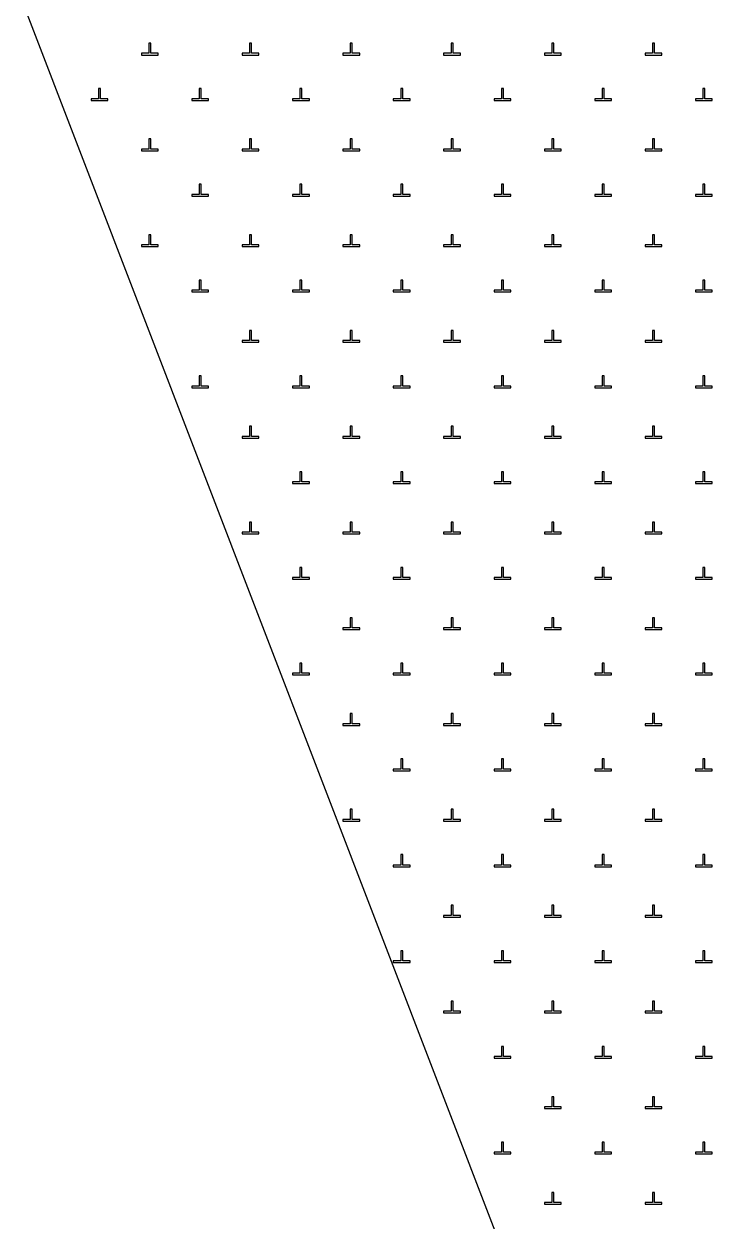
# Model space of a CAD drawing. Extents: x 550890 to 551618, y 1839259 to 1840146.
# Drawn here: x 551364.14 to 551385.14, y 1840005.28 to 1840040.93 of the extents above; entities that cross this region are included whole.
import ezdxf

# ---------------------------------------------------------------- set-up
doc = ezdxf.new("R2010")
doc.units = 0
doc.layers.add('Level 10', color=7, linetype='Continuous')
doc.layers.add('Level 19', color=7, linetype='Continuous')

msp = doc.modelspace()

# ---------------------------------------------------------------- linework, layer by layer
at = {"layer": 'Level 10'}
msp.add_lwpolyline([(551419.93, 1839941.82), (551449.31, 1839963.25), (551424.53, 1839996.55), (551383.5, 1839991.13), (551380.09, 1840000), (551364.14, 1840041.48), (551375.37, 1840077.11), (551380.41, 1840102.63)], dxfattribs=at)
at = {"layer": 'Level 19'}
for p, q in [((551367.92, 1840040.35), (551367.86, 1840040.35)), ((551367.86, 1840040.35), (551367.86, 1840040.05)), ((551367.92, 1840040.05), (551367.92, 1840040.35)), ((551370.92, 1840040.35), (551370.86, 1840040.35)), ((551370.86, 1840040.35), (551370.86, 1840040.05)), ((551370.92, 1840040.05), (551370.92, 1840040.35)), ((551373.92, 1840040.35), (551373.86, 1840040.35)), ((551373.86, 1840040.35), (551373.86, 1840040.05)), ((551373.92, 1840040.05), (551373.92, 1840040.35)), ((551376.92, 1840040.35), (551376.86, 1840040.35)), ((551376.86, 1840040.35), (551376.86, 1840040.05)), ((551376.92, 1840040.05), (551376.92, 1840040.35)), ((551379.92, 1840040.35), (551379.86, 1840040.35)), ((551379.86, 1840040.35), (551379.86, 1840040.05)), ((551379.92, 1840040.05), (551379.92, 1840040.35)), ((551382.92, 1840040.35), (551382.86, 1840040.35)), ((551382.86, 1840040.35), (551382.86, 1840040.05)), ((551382.92, 1840040.05), (551382.92, 1840040.35)), ((551367.86, 1840040.05), (551367.64, 1840040.05)), ((551367.64, 1840040.05), (551367.64, 1840040)), ((551367.64, 1840040), (551368.14, 1840040)), ((551368.14, 1840040.05), (551367.92, 1840040.05)), ((551368.14, 1840040), (551368.14, 1840040.05)), ((551370.86, 1840040.05), (551370.64, 1840040.05)), ((551370.64, 1840040.05), (551370.64, 1840040)), ((551370.64, 1840040), (551371.14, 1840040)), ((551371.14, 1840040.05), (551370.92, 1840040.05)), ((551371.14, 1840040), (551371.14, 1840040.05)), ((551373.86, 1840040.05), (551373.64, 1840040.05)), ((551373.64, 1840040.05), (551373.64, 1840040)), ((551373.64, 1840040), (551374.14, 1840040)), ((551374.14, 1840040.05), (551373.92, 1840040.05)), ((551374.14, 1840040), (551374.14, 1840040.05)), ((551376.86, 1840040.05), (551376.64, 1840040.05)), ((551376.64, 1840040.05), (551376.64, 1840040)), ((551376.64, 1840040), (551377.14, 1840040)), ((551377.14, 1840040.05), (551376.92, 1840040.05)), ((551377.14, 1840040), (551377.14, 1840040.05)), ((551379.86, 1840040.05), (551379.64, 1840040.05)), ((551379.64, 1840040.05), (551379.64, 1840040)), ((551379.64, 1840040), (551380.14, 1840040)), ((551380.14, 1840040.05), (551379.92, 1840040.05)), ((551380.14, 1840040), (551380.14, 1840040.05)), ((551382.86, 1840040.05), (551382.64, 1840040.05)), ((551382.64, 1840040.05), (551382.64, 1840040)), ((551382.64, 1840040), (551383.14, 1840040)), ((551383.14, 1840040.05), (551382.92, 1840040.05)), ((551383.14, 1840040), (551383.14, 1840040.05)), ((551366.42, 1840039), (551366.36, 1840039)), ((551366.36, 1840039), (551366.36, 1840038.7)), ((551366.42, 1840038.7), (551366.42, 1840039)), ((551369.42, 1840039), (551369.36, 1840039)), ((551369.36, 1840039), (551369.36, 1840038.7)), ((551369.42, 1840038.7), (551369.42, 1840039)), ((551372.42, 1840039), (551372.36, 1840039)), ((551372.36, 1840039), (551372.36, 1840038.7)), ((551372.42, 1840038.7), (551372.42, 1840039)), ((551375.42, 1840039), (551375.36, 1840039)), ((551375.36, 1840039), (551375.36, 1840038.7)), ((551375.42, 1840038.7), (551375.42, 1840039)), ((551378.42, 1840039), (551378.36, 1840039)), ((551378.36, 1840039), (551378.36, 1840038.7)), ((551378.42, 1840038.7), (551378.42, 1840039)), ((551381.42, 1840039), (551381.36, 1840039)), ((551381.36, 1840039), (551381.36, 1840038.7)), ((551381.42, 1840038.7), (551381.42, 1840039)), ((551384.42, 1840039), (551384.36, 1840039)), ((551384.36, 1840039), (551384.36, 1840038.7)), ((551384.42, 1840038.7), (551384.42, 1840039)), ((551366.36, 1840038.7), (551366.14, 1840038.7)), ((551366.14, 1840038.7), (551366.14, 1840038.65)), ((551366.14, 1840038.65), (551366.64, 1840038.65)), ((551366.64, 1840038.7), (551366.42, 1840038.7)), ((551366.64, 1840038.65), (551366.64, 1840038.7)), ((551369.36, 1840038.7), (551369.14, 1840038.7)), ((551369.14, 1840038.7), (551369.14, 1840038.65)), ((551369.14, 1840038.65), (551369.64, 1840038.65)), ((551369.64, 1840038.7), (551369.42, 1840038.7)), ((551369.64, 1840038.65), (551369.64, 1840038.7)), ((551372.36, 1840038.7), (551372.14, 1840038.7)), ((551372.14, 1840038.7), (551372.14, 1840038.65)), ((551372.14, 1840038.65), (551372.64, 1840038.65)), ((551372.64, 1840038.7), (551372.42, 1840038.7)), ((551372.64, 1840038.65), (551372.64, 1840038.7)), ((551375.36, 1840038.7), (551375.14, 1840038.7)), ((551375.14, 1840038.7), (551375.14, 1840038.65)), ((551375.14, 1840038.65), (551375.64, 1840038.65)), ((551375.64, 1840038.7), (551375.42, 1840038.7)), ((551375.64, 1840038.65), (551375.64, 1840038.7)), ((551378.36, 1840038.7), (551378.14, 1840038.7)), ((551378.14, 1840038.7), (551378.14, 1840038.65)), ((551378.14, 1840038.65), (551378.64, 1840038.65)), ((551378.64, 1840038.7), (551378.42, 1840038.7)), ((551378.64, 1840038.65), (551378.64, 1840038.7)), ((551381.36, 1840038.7), (551381.14, 1840038.7)), ((551381.14, 1840038.7), (551381.14, 1840038.65)), ((551381.14, 1840038.65), (551381.64, 1840038.65)), ((551381.64, 1840038.7), (551381.42, 1840038.7)), ((551381.64, 1840038.65), (551381.64, 1840038.7)), ((551384.36, 1840038.7), (551384.14, 1840038.7)), ((551384.14, 1840038.7), (551384.14, 1840038.65)), ((551384.14, 1840038.65), (551384.64, 1840038.65)), ((551384.64, 1840038.7), (551384.42, 1840038.7)), ((551384.64, 1840038.65), (551384.64, 1840038.7)), ((551367.92, 1840037.5), (551367.86, 1840037.5)), ((551367.86, 1840037.5), (551367.86, 1840037.2)), ((551367.92, 1840037.2), (551367.92, 1840037.5)), ((551370.92, 1840037.5), (551370.86, 1840037.5)), ((551370.86, 1840037.5), (551370.86, 1840037.2)), ((551370.92, 1840037.2), (551370.92, 1840037.5)), ((551373.92, 1840037.5), (551373.86, 1840037.5)), ((551373.86, 1840037.5), (551373.86, 1840037.2)), ((551373.92, 1840037.2), (551373.92, 1840037.5)), ((551376.92, 1840037.5), (551376.86, 1840037.5)), ((551376.86, 1840037.5), (551376.86, 1840037.2)), ((551376.92, 1840037.2), (551376.92, 1840037.5)), ((551379.92, 1840037.5), (551379.86, 1840037.5)), ((551379.86, 1840037.5), (551379.86, 1840037.2)), ((551379.92, 1840037.2), (551379.92, 1840037.5)), ((551382.92, 1840037.5), (551382.86, 1840037.5)), ((551382.86, 1840037.5), (551382.86, 1840037.2)), ((551382.92, 1840037.2), (551382.92, 1840037.5)), ((551367.86, 1840037.2), (551367.64, 1840037.2)), ((551367.64, 1840037.2), (551367.64, 1840037.15)), ((551367.64, 1840037.15), (551368.14, 1840037.15)), ((551368.14, 1840037.2), (551367.92, 1840037.2)), ((551368.14, 1840037.15), (551368.14, 1840037.2)), ((551370.86, 1840037.2), (551370.64, 1840037.2)), ((551370.64, 1840037.2), (551370.64, 1840037.15)), ((551370.64, 1840037.15), (551371.14, 1840037.15)), ((551371.14, 1840037.2), (551370.92, 1840037.2)), ((551371.14, 1840037.15), (551371.14, 1840037.2)), ((551373.86, 1840037.2), (551373.64, 1840037.2)), ((551373.64, 1840037.2), (551373.64, 1840037.15)), ((551373.64, 1840037.15), (551374.14, 1840037.15)), ((551374.14, 1840037.2), (551373.92, 1840037.2)), ((551374.14, 1840037.15), (551374.14, 1840037.2)), ((551376.86, 1840037.2), (551376.64, 1840037.2)), ((551376.64, 1840037.2), (551376.64, 1840037.15)), ((551376.64, 1840037.15), (551377.14, 1840037.15)), ((551377.14, 1840037.2), (551376.92, 1840037.2)), ((551377.14, 1840037.15), (551377.14, 1840037.2)), ((551379.86, 1840037.2), (551379.64, 1840037.2)), ((551379.64, 1840037.2), (551379.64, 1840037.15)), ((551379.64, 1840037.15), (551380.14, 1840037.15)), ((551380.14, 1840037.2), (551379.92, 1840037.2)), ((551380.14, 1840037.15), (551380.14, 1840037.2)), ((551382.86, 1840037.2), (551382.64, 1840037.2)), ((551382.64, 1840037.2), (551382.64, 1840037.15)), ((551382.64, 1840037.15), (551383.14, 1840037.15)), ((551383.14, 1840037.2), (551382.92, 1840037.2)), ((551383.14, 1840037.15), (551383.14, 1840037.2)), ((551369.42, 1840036.15), (551369.36, 1840036.15)), ((551369.36, 1840036.15), (551369.36, 1840035.85)), ((551369.42, 1840035.85), (551369.42, 1840036.15)), ((551372.42, 1840036.15), (551372.36, 1840036.15)), ((551372.36, 1840036.15), (551372.36, 1840035.85)), ((551372.42, 1840035.85), (551372.42, 1840036.15)), ((551375.42, 1840036.15), (551375.36, 1840036.15)), ((551375.36, 1840036.15), (551375.36, 1840035.85)), ((551375.42, 1840035.85), (551375.42, 1840036.15)), ((551378.42, 1840036.15), (551378.36, 1840036.15)), ((551378.36, 1840036.15), (551378.36, 1840035.85)), ((551378.42, 1840035.85), (551378.42, 1840036.15)), ((551381.42, 1840036.15), (551381.36, 1840036.15)), ((551381.36, 1840036.15), (551381.36, 1840035.85)), ((551381.42, 1840035.85), (551381.42, 1840036.15)), ((551384.42, 1840036.15), (551384.36, 1840036.15)), ((551384.36, 1840036.15), (551384.36, 1840035.85)), ((551384.42, 1840035.85), (551384.42, 1840036.15)), ((551369.36, 1840035.85), (551369.14, 1840035.85)), ((551369.14, 1840035.85), (551369.14, 1840035.8)), ((551369.14, 1840035.8), (551369.64, 1840035.8)), ((551369.64, 1840035.85), (551369.42, 1840035.85)), ((551369.64, 1840035.8), (551369.64, 1840035.85)), ((551372.36, 1840035.85), (551372.14, 1840035.85)), ((551372.14, 1840035.85), (551372.14, 1840035.8)), ((551372.14, 1840035.8), (551372.64, 1840035.8)), ((551372.64, 1840035.85), (551372.42, 1840035.85)), ((551372.64, 1840035.8), (551372.64, 1840035.85)), ((551375.36, 1840035.85), (551375.14, 1840035.85)), ((551375.14, 1840035.85), (551375.14, 1840035.8)), ((551375.14, 1840035.8), (551375.64, 1840035.8)), ((551375.64, 1840035.85), (551375.42, 1840035.85)), ((551375.64, 1840035.8), (551375.64, 1840035.85)), ((551378.36, 1840035.85), (551378.14, 1840035.85)), ((551378.14, 1840035.85), (551378.14, 1840035.8)), ((551378.14, 1840035.8), (551378.64, 1840035.8)), ((551378.64, 1840035.85), (551378.42, 1840035.85)), ((551378.64, 1840035.8), (551378.64, 1840035.85)), ((551381.36, 1840035.85), (551381.14, 1840035.85)), ((551381.14, 1840035.85), (551381.14, 1840035.8)), ((551381.14, 1840035.8), (551381.64, 1840035.8)), ((551381.64, 1840035.85), (551381.42, 1840035.85)), ((551381.64, 1840035.8), (551381.64, 1840035.85)), ((551384.36, 1840035.85), (551384.14, 1840035.85)), ((551384.14, 1840035.85), (551384.14, 1840035.8)), ((551384.14, 1840035.8), (551384.64, 1840035.8)), ((551384.64, 1840035.85), (551384.42, 1840035.85)), ((551384.64, 1840035.8), (551384.64, 1840035.85)), ((551367.92, 1840034.65), (551367.86, 1840034.65)), ((551367.86, 1840034.65), (551367.86, 1840034.35)), ((551367.92, 1840034.35), (551367.92, 1840034.65)), ((551370.92, 1840034.65), (551370.86, 1840034.65)), ((551370.86, 1840034.65), (551370.86, 1840034.35)), ((551370.92, 1840034.35), (551370.92, 1840034.65)), ((551373.92, 1840034.65), (551373.86, 1840034.65)), ((551373.86, 1840034.65), (551373.86, 1840034.35)), ((551373.92, 1840034.35), (551373.92, 1840034.65)), ((551376.92, 1840034.65), (551376.86, 1840034.65)), ((551376.86, 1840034.65), (551376.86, 1840034.35)), ((551376.92, 1840034.35), (551376.92, 1840034.65)), ((551379.92, 1840034.65), (551379.86, 1840034.65)), ((551379.86, 1840034.65), (551379.86, 1840034.35)), ((551379.92, 1840034.35), (551379.92, 1840034.65)), ((551382.92, 1840034.65), (551382.86, 1840034.65)), ((551382.86, 1840034.65), (551382.86, 1840034.35)), ((551382.92, 1840034.35), (551382.92, 1840034.65)), ((551367.86, 1840034.35), (551367.64, 1840034.35)), ((551367.64, 1840034.35), (551367.64, 1840034.3)), ((551367.64, 1840034.3), (551368.14, 1840034.3)), ((551368.14, 1840034.35), (551367.92, 1840034.35)), ((551368.14, 1840034.3), (551368.14, 1840034.35)), ((551370.86, 1840034.35), (551370.64, 1840034.35)), ((551370.64, 1840034.35), (551370.64, 1840034.3)), ((551370.64, 1840034.3), (551371.14, 1840034.3)), ((551371.14, 1840034.35), (551370.92, 1840034.35)), ((551371.14, 1840034.3), (551371.14, 1840034.35)), ((551373.86, 1840034.35), (551373.64, 1840034.35)), ((551373.64, 1840034.35), (551373.64, 1840034.3)), ((551373.64, 1840034.3), (551374.14, 1840034.3)), ((551374.14, 1840034.35), (551373.92, 1840034.35)), ((551374.14, 1840034.3), (551374.14, 1840034.35)), ((551376.86, 1840034.35), (551376.64, 1840034.35)), ((551376.64, 1840034.35), (551376.64, 1840034.3)), ((551376.64, 1840034.3), (551377.14, 1840034.3)), ((551377.14, 1840034.35), (551376.92, 1840034.35)), ((551377.14, 1840034.3), (551377.14, 1840034.35)), ((551379.86, 1840034.35), (551379.64, 1840034.35)), ((551379.64, 1840034.35), (551379.64, 1840034.3)), ((551379.64, 1840034.3), (551380.14, 1840034.3)), ((551380.14, 1840034.35), (551379.92, 1840034.35)), ((551380.14, 1840034.3), (551380.14, 1840034.35)), ((551382.86, 1840034.35), (551382.64, 1840034.35)), ((551382.64, 1840034.35), (551382.64, 1840034.3)), ((551382.64, 1840034.3), (551383.14, 1840034.3)), ((551383.14, 1840034.35), (551382.92, 1840034.35)), ((551383.14, 1840034.3), (551383.14, 1840034.35)), ((551369.42, 1840033.3), (551369.36, 1840033.3)), ((551369.36, 1840033.3), (551369.36, 1840033)), ((551369.42, 1840033), (551369.42, 1840033.3)), ((551372.42, 1840033.3), (551372.36, 1840033.3)), ((551372.36, 1840033.3), (551372.36, 1840033)), ((551372.42, 1840033), (551372.42, 1840033.3)), ((551375.42, 1840033.3), (551375.36, 1840033.3)), ((551375.36, 1840033.3), (551375.36, 1840033)), ((551375.42, 1840033), (551375.42, 1840033.3)), ((551378.42, 1840033.3), (551378.36, 1840033.3)), ((551378.36, 1840033.3), (551378.36, 1840033)), ((551378.42, 1840033), (551378.42, 1840033.3)), ((551381.42, 1840033.3), (551381.36, 1840033.3)), ((551381.36, 1840033.3), (551381.36, 1840033)), ((551381.42, 1840033), (551381.42, 1840033.3)), ((551384.42, 1840033.3), (551384.36, 1840033.3)), ((551384.36, 1840033.3), (551384.36, 1840033)), ((551384.42, 1840033), (551384.42, 1840033.3)), ((551369.36, 1840033), (551369.14, 1840033)), ((551369.14, 1840033), (551369.14, 1840032.95)), ((551369.14, 1840032.95), (551369.64, 1840032.95)), ((551369.64, 1840033), (551369.42, 1840033)), ((551369.64, 1840032.95), (551369.64, 1840033)), ((551372.36, 1840033), (551372.14, 1840033)), ((551372.14, 1840033), (551372.14, 1840032.95)), ((551372.14, 1840032.95), (551372.64, 1840032.95)), ((551372.64, 1840033), (551372.42, 1840033)), ((551372.64, 1840032.95), (551372.64, 1840033)), ((551375.36, 1840033), (551375.14, 1840033)), ((551375.14, 1840033), (551375.14, 1840032.95)), ((551375.14, 1840032.95), (551375.64, 1840032.95)), ((551375.64, 1840033), (551375.42, 1840033)), ((551375.64, 1840032.95), (551375.64, 1840033)), ((551378.36, 1840033), (551378.14, 1840033)), ((551378.14, 1840033), (551378.14, 1840032.95)), ((551378.14, 1840032.95), (551378.64, 1840032.95)), ((551378.64, 1840033), (551378.42, 1840033)), ((551378.64, 1840032.95), (551378.64, 1840033)), ((551381.36, 1840033), (551381.14, 1840033)), ((551381.14, 1840033), (551381.14, 1840032.95)), ((551381.14, 1840032.95), (551381.64, 1840032.95)), ((551381.64, 1840033), (551381.42, 1840033)), ((551381.64, 1840032.95), (551381.64, 1840033)), ((551384.36, 1840033), (551384.14, 1840033)), ((551384.14, 1840033), (551384.14, 1840032.95)), ((551384.14, 1840032.95), (551384.64, 1840032.95)), ((551384.64, 1840033), (551384.42, 1840033)), ((551384.64, 1840032.95), (551384.64, 1840033)), ((551370.92, 1840031.8), (551370.86, 1840031.8)), ((551370.86, 1840031.8), (551370.86, 1840031.5)), ((551370.92, 1840031.5), (551370.92, 1840031.8)), ((551373.92, 1840031.8), (551373.86, 1840031.8)), ((551373.86, 1840031.8), (551373.86, 1840031.5)), ((551373.92, 1840031.5), (551373.92, 1840031.8)), ((551376.92, 1840031.8), (551376.86, 1840031.8)), ((551376.86, 1840031.8), (551376.86, 1840031.5)), ((551376.92, 1840031.5), (551376.92, 1840031.8)), ((551379.92, 1840031.8), (551379.86, 1840031.8)), ((551379.86, 1840031.8), (551379.86, 1840031.5)), ((551379.92, 1840031.5), (551379.92, 1840031.8)), ((551382.92, 1840031.8), (551382.86, 1840031.8)), ((551382.86, 1840031.8), (551382.86, 1840031.5)), ((551382.92, 1840031.5), (551382.92, 1840031.8)), ((551370.86, 1840031.5), (551370.64, 1840031.5)), ((551370.64, 1840031.5), (551370.64, 1840031.45)), ((551370.64, 1840031.45), (551371.14, 1840031.45)), ((551371.14, 1840031.5), (551370.92, 1840031.5)), ((551371.14, 1840031.45), (551371.14, 1840031.5)), ((551373.86, 1840031.5), (551373.64, 1840031.5)), ((551373.64, 1840031.5), (551373.64, 1840031.45)), ((551373.64, 1840031.45), (551374.14, 1840031.45)), ((551374.14, 1840031.5), (551373.92, 1840031.5)), ((551374.14, 1840031.45), (551374.14, 1840031.5)), ((551376.86, 1840031.5), (551376.64, 1840031.5)), ((551376.64, 1840031.5), (551376.64, 1840031.45)), ((551376.64, 1840031.45), (551377.14, 1840031.45)), ((551377.14, 1840031.5), (551376.92, 1840031.5)), ((551377.14, 1840031.45), (551377.14, 1840031.5)), ((551379.86, 1840031.5), (551379.64, 1840031.5)), ((551379.64, 1840031.5), (551379.64, 1840031.45)), ((551379.64, 1840031.45), (551380.14, 1840031.45)), ((551380.14, 1840031.5), (551379.92, 1840031.5)), ((551380.14, 1840031.45), (551380.14, 1840031.5)), ((551382.86, 1840031.5), (551382.64, 1840031.5)), ((551382.64, 1840031.5), (551382.64, 1840031.45)), ((551382.64, 1840031.45), (551383.14, 1840031.45)), ((551383.14, 1840031.5), (551382.92, 1840031.5)), ((551383.14, 1840031.45), (551383.14, 1840031.5)), ((551369.42, 1840030.45), (551369.36, 1840030.45)), ((551369.36, 1840030.45), (551369.36, 1840030.14)), ((551369.42, 1840030.14), (551369.42, 1840030.45)), ((551372.42, 1840030.45), (551372.36, 1840030.45)), ((551372.36, 1840030.45), (551372.36, 1840030.14)), ((551372.42, 1840030.14), (551372.42, 1840030.45)), ((551375.42, 1840030.45), (551375.36, 1840030.45)), ((551375.36, 1840030.45), (551375.36, 1840030.14)), ((551375.42, 1840030.14), (551375.42, 1840030.45)), ((551378.42, 1840030.45), (551378.36, 1840030.45)), ((551378.36, 1840030.45), (551378.36, 1840030.14)), ((551378.42, 1840030.14), (551378.42, 1840030.45)), ((551381.42, 1840030.45), (551381.36, 1840030.45)), ((551381.36, 1840030.45), (551381.36, 1840030.14)), ((551381.42, 1840030.14), (551381.42, 1840030.45)), ((551384.42, 1840030.45), (551384.36, 1840030.45)), ((551384.36, 1840030.45), (551384.36, 1840030.14)), ((551384.42, 1840030.14), (551384.42, 1840030.45)), ((551369.36, 1840030.14), (551369.14, 1840030.14)), ((551369.14, 1840030.14), (551369.14, 1840030.09)), ((551369.14, 1840030.09), (551369.64, 1840030.09)), ((551369.64, 1840030.14), (551369.42, 1840030.14)), ((551369.64, 1840030.09), (551369.64, 1840030.14)), ((551372.36, 1840030.14), (551372.14, 1840030.14)), ((551372.14, 1840030.14), (551372.14, 1840030.09)), ((551372.14, 1840030.09), (551372.64, 1840030.09)), ((551372.64, 1840030.14), (551372.42, 1840030.14)), ((551372.64, 1840030.09), (551372.64, 1840030.14)), ((551375.36, 1840030.14), (551375.14, 1840030.14)), ((551375.14, 1840030.14), (551375.14, 1840030.09)), ((551375.14, 1840030.09), (551375.64, 1840030.09)), ((551375.64, 1840030.14), (551375.42, 1840030.14)), ((551375.64, 1840030.09), (551375.64, 1840030.14)), ((551378.36, 1840030.14), (551378.14, 1840030.14)), ((551378.14, 1840030.14), (551378.14, 1840030.09)), ((551378.14, 1840030.09), (551378.64, 1840030.09)), ((551378.64, 1840030.14), (551378.42, 1840030.14)), ((551378.64, 1840030.09), (551378.64, 1840030.14)), ((551381.36, 1840030.14), (551381.14, 1840030.14)), ((551381.14, 1840030.14), (551381.14, 1840030.09)), ((551381.14, 1840030.09), (551381.64, 1840030.09)), ((551381.64, 1840030.14), (551381.42, 1840030.14)), ((551381.64, 1840030.09), (551381.64, 1840030.14)), ((551384.36, 1840030.14), (551384.14, 1840030.14)), ((551384.14, 1840030.14), (551384.14, 1840030.09)), ((551384.14, 1840030.09), (551384.64, 1840030.09)), ((551384.64, 1840030.14), (551384.42, 1840030.14)), ((551384.64, 1840030.09), (551384.64, 1840030.14)), ((551370.92, 1840028.95), (551370.86, 1840028.95)), ((551370.86, 1840028.95), (551370.86, 1840028.64)), ((551370.92, 1840028.64), (551370.92, 1840028.95)), ((551373.92, 1840028.95), (551373.86, 1840028.95)), ((551373.86, 1840028.95), (551373.86, 1840028.64)), ((551373.92, 1840028.64), (551373.92, 1840028.95)), ((551376.92, 1840028.95), (551376.86, 1840028.95)), ((551376.86, 1840028.95), (551376.86, 1840028.64)), ((551376.92, 1840028.64), (551376.92, 1840028.95)), ((551379.92, 1840028.95), (551379.86, 1840028.95)), ((551379.86, 1840028.95), (551379.86, 1840028.64)), ((551379.92, 1840028.64), (551379.92, 1840028.95)), ((551382.92, 1840028.95), (551382.86, 1840028.95)), ((551382.86, 1840028.95), (551382.86, 1840028.64)), ((551382.92, 1840028.64), (551382.92, 1840028.95)), ((551370.86, 1840028.64), (551370.64, 1840028.64)), ((551370.64, 1840028.64), (551370.64, 1840028.59)), ((551370.64, 1840028.59), (551371.14, 1840028.59)), ((551371.14, 1840028.64), (551370.92, 1840028.64)), ((551371.14, 1840028.59), (551371.14, 1840028.64)), ((551373.86, 1840028.64), (551373.64, 1840028.64)), ((551373.64, 1840028.64), (551373.64, 1840028.59)), ((551373.64, 1840028.59), (551374.14, 1840028.59)), ((551374.14, 1840028.64), (551373.92, 1840028.64)), ((551374.14, 1840028.59), (551374.14, 1840028.64)), ((551376.86, 1840028.64), (551376.64, 1840028.64)), ((551376.64, 1840028.64), (551376.64, 1840028.59)), ((551376.64, 1840028.59), (551377.14, 1840028.59)), ((551377.14, 1840028.64), (551376.92, 1840028.64)), ((551377.14, 1840028.59), (551377.14, 1840028.64)), ((551379.86, 1840028.64), (551379.64, 1840028.64)), ((551379.64, 1840028.64), (551379.64, 1840028.59)), ((551379.64, 1840028.59), (551380.14, 1840028.59)), ((551380.14, 1840028.64), (551379.92, 1840028.64)), ((551380.14, 1840028.59), (551380.14, 1840028.64)), ((551382.86, 1840028.64), (551382.64, 1840028.64)), ((551382.64, 1840028.64), (551382.64, 1840028.59)), ((551382.64, 1840028.59), (551383.14, 1840028.59)), ((551383.14, 1840028.64), (551382.92, 1840028.64)), ((551383.14, 1840028.59), (551383.14, 1840028.64)), ((551372.42, 1840027.59), (551372.36, 1840027.59)), ((551372.36, 1840027.59), (551372.36, 1840027.29)), ((551372.42, 1840027.29), (551372.42, 1840027.59)), ((551375.42, 1840027.59), (551375.36, 1840027.59)), ((551375.36, 1840027.59), (551375.36, 1840027.29)), ((551375.42, 1840027.29), (551375.42, 1840027.59)), ((551378.42, 1840027.59), (551378.36, 1840027.59)), ((551378.36, 1840027.59), (551378.36, 1840027.29)), ((551378.42, 1840027.29), (551378.42, 1840027.59)), ((551381.42, 1840027.59), (551381.36, 1840027.59)), ((551381.36, 1840027.59), (551381.36, 1840027.29)), ((551381.42, 1840027.29), (551381.42, 1840027.59)), ((551384.42, 1840027.59), (551384.36, 1840027.59)), ((551384.36, 1840027.59), (551384.36, 1840027.29)), ((551384.42, 1840027.29), (551384.42, 1840027.59)), ((551372.36, 1840027.29), (551372.14, 1840027.29)), ((551372.14, 1840027.29), (551372.14, 1840027.24)), ((551372.14, 1840027.24), (551372.64, 1840027.24)), ((551372.64, 1840027.29), (551372.42, 1840027.29)), ((551372.64, 1840027.24), (551372.64, 1840027.29)), ((551375.36, 1840027.29), (551375.14, 1840027.29)), ((551375.14, 1840027.29), (551375.14, 1840027.24)), ((551375.14, 1840027.24), (551375.64, 1840027.24)), ((551375.64, 1840027.29), (551375.42, 1840027.29)), ((551375.64, 1840027.24), (551375.64, 1840027.29)), ((551378.36, 1840027.29), (551378.14, 1840027.29)), ((551378.14, 1840027.29), (551378.14, 1840027.24)), ((551378.14, 1840027.24), (551378.64, 1840027.24)), ((551378.64, 1840027.29), (551378.42, 1840027.29)), ((551378.64, 1840027.24), (551378.64, 1840027.29)), ((551381.36, 1840027.29), (551381.14, 1840027.29)), ((551381.14, 1840027.29), (551381.14, 1840027.24)), ((551381.14, 1840027.24), (551381.64, 1840027.24)), ((551381.64, 1840027.29), (551381.42, 1840027.29)), ((551381.64, 1840027.24), (551381.64, 1840027.29)), ((551384.36, 1840027.29), (551384.14, 1840027.29)), ((551384.14, 1840027.29), (551384.14, 1840027.24)), ((551384.14, 1840027.24), (551384.64, 1840027.24)), ((551384.64, 1840027.29), (551384.42, 1840027.29)), ((551384.64, 1840027.24), (551384.64, 1840027.29)), ((551370.92, 1840026.09), (551370.86, 1840026.09)), ((551370.86, 1840026.09), (551370.86, 1840025.79)), ((551370.92, 1840025.79), (551370.92, 1840026.09)), ((551373.92, 1840026.09), (551373.86, 1840026.09)), ((551373.86, 1840026.09), (551373.86, 1840025.79)), ((551373.92, 1840025.79), (551373.92, 1840026.09)), ((551376.92, 1840026.09), (551376.86, 1840026.09)), ((551376.86, 1840026.09), (551376.86, 1840025.79)), ((551376.92, 1840025.79), (551376.92, 1840026.09)), ((551379.92, 1840026.09), (551379.86, 1840026.09)), ((551379.86, 1840026.09), (551379.86, 1840025.79)), ((551379.92, 1840025.79), (551379.92, 1840026.09)), ((551382.92, 1840026.09), (551382.86, 1840026.09)), ((551382.86, 1840026.09), (551382.86, 1840025.79)), ((551382.92, 1840025.79), (551382.92, 1840026.09)), ((551370.86, 1840025.79), (551370.64, 1840025.79)), ((551370.64, 1840025.79), (551370.64, 1840025.74)), ((551370.64, 1840025.74), (551371.14, 1840025.74)), ((551371.14, 1840025.79), (551370.92, 1840025.79)), ((551371.14, 1840025.74), (551371.14, 1840025.79)), ((551373.86, 1840025.79), (551373.64, 1840025.79)), ((551373.64, 1840025.79), (551373.64, 1840025.74)), ((551373.64, 1840025.74), (551374.14, 1840025.74)), ((551374.14, 1840025.79), (551373.92, 1840025.79)), ((551374.14, 1840025.74), (551374.14, 1840025.79)), ((551376.86, 1840025.79), (551376.64, 1840025.79)), ((551376.64, 1840025.79), (551376.64, 1840025.74)), ((551376.64, 1840025.74), (551377.14, 1840025.74)), ((551377.14, 1840025.79), (551376.92, 1840025.79)), ((551377.14, 1840025.74), (551377.14, 1840025.79)), ((551379.86, 1840025.79), (551379.64, 1840025.79)), ((551379.64, 1840025.79), (551379.64, 1840025.74)), ((551379.64, 1840025.74), (551380.14, 1840025.74)), ((551380.14, 1840025.79), (551379.92, 1840025.79)), ((551380.14, 1840025.74), (551380.14, 1840025.79)), ((551382.86, 1840025.79), (551382.64, 1840025.79)), ((551382.64, 1840025.79), (551382.64, 1840025.74)), ((551382.64, 1840025.74), (551383.14, 1840025.74)), ((551383.14, 1840025.79), (551382.92, 1840025.79)), ((551383.14, 1840025.74), (551383.14, 1840025.79)), ((551372.42, 1840024.74), (551372.36, 1840024.74)), ((551372.36, 1840024.74), (551372.36, 1840024.44)), ((551372.42, 1840024.44), (551372.42, 1840024.74)), ((551375.42, 1840024.74), (551375.36, 1840024.74)), ((551375.36, 1840024.74), (551375.36, 1840024.44)), ((551375.42, 1840024.44), (551375.42, 1840024.74)), ((551378.42, 1840024.74), (551378.36, 1840024.74)), ((551378.36, 1840024.74), (551378.36, 1840024.44)), ((551378.42, 1840024.44), (551378.42, 1840024.74)), ((551381.42, 1840024.74), (551381.36, 1840024.74)), ((551381.36, 1840024.74), (551381.36, 1840024.44)), ((551381.42, 1840024.44), (551381.42, 1840024.74)), ((551384.42, 1840024.74), (551384.36, 1840024.74)), ((551384.36, 1840024.74), (551384.36, 1840024.44)), ((551384.42, 1840024.44), (551384.42, 1840024.74)), ((551372.36, 1840024.44), (551372.14, 1840024.44)), ((551372.14, 1840024.44), (551372.14, 1840024.39)), ((551372.14, 1840024.39), (551372.64, 1840024.39)), ((551372.64, 1840024.44), (551372.42, 1840024.44)), ((551372.64, 1840024.39), (551372.64, 1840024.44)), ((551375.36, 1840024.44), (551375.14, 1840024.44)), ((551375.14, 1840024.44), (551375.14, 1840024.39)), ((551375.14, 1840024.39), (551375.64, 1840024.39)), ((551375.64, 1840024.44), (551375.42, 1840024.44)), ((551375.64, 1840024.39), (551375.64, 1840024.44)), ((551378.36, 1840024.44), (551378.14, 1840024.44)), ((551378.14, 1840024.44), (551378.14, 1840024.39)), ((551378.14, 1840024.39), (551378.64, 1840024.39)), ((551378.64, 1840024.44), (551378.42, 1840024.44)), ((551378.64, 1840024.39), (551378.64, 1840024.44)), ((551381.36, 1840024.44), (551381.14, 1840024.44)), ((551381.14, 1840024.44), (551381.14, 1840024.39)), ((551381.14, 1840024.39), (551381.64, 1840024.39)), ((551381.64, 1840024.44), (551381.42, 1840024.44)), ((551381.64, 1840024.39), (551381.64, 1840024.44)), ((551384.36, 1840024.44), (551384.14, 1840024.44)), ((551384.14, 1840024.44), (551384.14, 1840024.39)), ((551384.14, 1840024.39), (551384.64, 1840024.39)), ((551384.64, 1840024.44), (551384.42, 1840024.44)), ((551384.64, 1840024.39), (551384.64, 1840024.44)), ((551373.92, 1840023.24), (551373.86, 1840023.24)), ((551373.86, 1840023.24), (551373.86, 1840022.94)), ((551373.92, 1840022.94), (551373.92, 1840023.24)), ((551376.92, 1840023.24), (551376.86, 1840023.24)), ((551376.86, 1840023.24), (551376.86, 1840022.94)), ((551376.92, 1840022.94), (551376.92, 1840023.24)), ((551379.92, 1840023.24), (551379.86, 1840023.24)), ((551379.86, 1840023.24), (551379.86, 1840022.94)), ((551379.92, 1840022.94), (551379.92, 1840023.24)), ((551382.92, 1840023.24), (551382.86, 1840023.24)), ((551382.86, 1840023.24), (551382.86, 1840022.94)), ((551382.92, 1840022.94), (551382.92, 1840023.24)), ((551373.86, 1840022.94), (551373.64, 1840022.94)), ((551373.64, 1840022.94), (551373.64, 1840022.89)), ((551373.64, 1840022.89), (551374.14, 1840022.89)), ((551374.14, 1840022.94), (551373.92, 1840022.94)), ((551374.14, 1840022.89), (551374.14, 1840022.94)), ((551376.86, 1840022.94), (551376.64, 1840022.94)), ((551376.64, 1840022.94), (551376.64, 1840022.89)), ((551376.64, 1840022.89), (551377.14, 1840022.89)), ((551377.14, 1840022.94), (551376.92, 1840022.94)), ((551377.14, 1840022.89), (551377.14, 1840022.94)), ((551379.86, 1840022.94), (551379.64, 1840022.94)), ((551379.64, 1840022.94), (551379.64, 1840022.89)), ((551379.64, 1840022.89), (551380.14, 1840022.89)), ((551380.14, 1840022.94), (551379.92, 1840022.94)), ((551380.14, 1840022.89), (551380.14, 1840022.94)), ((551382.86, 1840022.94), (551382.64, 1840022.94)), ((551382.64, 1840022.94), (551382.64, 1840022.89)), ((551382.64, 1840022.89), (551383.14, 1840022.89)), ((551383.14, 1840022.94), (551382.92, 1840022.94)), ((551383.14, 1840022.89), (551383.14, 1840022.94)), ((551372.42, 1840021.89), (551372.36, 1840021.89)), ((551372.36, 1840021.89), (551372.36, 1840021.59)), ((551372.42, 1840021.59), (551372.42, 1840021.89)), ((551375.42, 1840021.89), (551375.36, 1840021.89)), ((551375.36, 1840021.89), (551375.36, 1840021.59)), ((551375.42, 1840021.59), (551375.42, 1840021.89)), ((551378.42, 1840021.89), (551378.36, 1840021.89)), ((551378.36, 1840021.89), (551378.36, 1840021.59)), ((551378.42, 1840021.59), (551378.42, 1840021.89)), ((551381.42, 1840021.89), (551381.36, 1840021.89)), ((551381.36, 1840021.89), (551381.36, 1840021.59)), ((551381.42, 1840021.59), (551381.42, 1840021.89)), ((551384.42, 1840021.89), (551384.36, 1840021.89)), ((551384.36, 1840021.89), (551384.36, 1840021.59)), ((551384.42, 1840021.59), (551384.42, 1840021.89)), ((551372.36, 1840021.59), (551372.14, 1840021.59)), ((551372.14, 1840021.59), (551372.14, 1840021.54)), ((551372.14, 1840021.54), (551372.64, 1840021.54)), ((551372.64, 1840021.59), (551372.42, 1840021.59)), ((551372.64, 1840021.54), (551372.64, 1840021.59)), ((551375.36, 1840021.59), (551375.14, 1840021.59)), ((551375.14, 1840021.59), (551375.14, 1840021.54)), ((551375.14, 1840021.54), (551375.64, 1840021.54)), ((551375.64, 1840021.59), (551375.42, 1840021.59)), ((551375.64, 1840021.54), (551375.64, 1840021.59)), ((551378.36, 1840021.59), (551378.14, 1840021.59)), ((551378.14, 1840021.59), (551378.14, 1840021.54)), ((551378.14, 1840021.54), (551378.64, 1840021.54)), ((551378.64, 1840021.59), (551378.42, 1840021.59)), ((551378.64, 1840021.54), (551378.64, 1840021.59)), ((551381.36, 1840021.59), (551381.14, 1840021.59)), ((551381.14, 1840021.59), (551381.14, 1840021.54)), ((551381.14, 1840021.54), (551381.64, 1840021.54)), ((551381.64, 1840021.59), (551381.42, 1840021.59)), ((551381.64, 1840021.54), (551381.64, 1840021.59)), ((551384.36, 1840021.59), (551384.14, 1840021.59)), ((551384.14, 1840021.59), (551384.14, 1840021.54)), ((551384.14, 1840021.54), (551384.64, 1840021.54)), ((551384.64, 1840021.59), (551384.42, 1840021.59)), ((551384.64, 1840021.54), (551384.64, 1840021.59)), ((551373.92, 1840020.39), (551373.86, 1840020.39)), ((551373.86, 1840020.39), (551373.86, 1840020.09)), ((551373.92, 1840020.09), (551373.92, 1840020.39)), ((551376.92, 1840020.39), (551376.86, 1840020.39)), ((551376.86, 1840020.39), (551376.86, 1840020.09)), ((551376.92, 1840020.09), (551376.92, 1840020.39)), ((551379.92, 1840020.39), (551379.86, 1840020.39)), ((551379.86, 1840020.39), (551379.86, 1840020.09)), ((551379.92, 1840020.09), (551379.92, 1840020.39)), ((551382.92, 1840020.39), (551382.86, 1840020.39)), ((551382.86, 1840020.39), (551382.86, 1840020.09)), ((551382.92, 1840020.09), (551382.92, 1840020.39)), ((551373.86, 1840020.09), (551373.64, 1840020.09)), ((551373.64, 1840020.09), (551373.64, 1840020.04)), ((551373.64, 1840020.04), (551374.14, 1840020.04)), ((551374.14, 1840020.09), (551373.92, 1840020.09)), ((551374.14, 1840020.04), (551374.14, 1840020.09)), ((551376.86, 1840020.09), (551376.64, 1840020.09)), ((551376.64, 1840020.09), (551376.64, 1840020.04)), ((551376.64, 1840020.04), (551377.14, 1840020.04)), ((551377.14, 1840020.09), (551376.92, 1840020.09)), ((551377.14, 1840020.04), (551377.14, 1840020.09)), ((551379.86, 1840020.09), (551379.64, 1840020.09)), ((551379.64, 1840020.09), (551379.64, 1840020.04)), ((551379.64, 1840020.04), (551380.14, 1840020.04)), ((551380.14, 1840020.09), (551379.92, 1840020.09)), ((551380.14, 1840020.04), (551380.14, 1840020.09)), ((551382.86, 1840020.09), (551382.64, 1840020.09)), ((551382.64, 1840020.09), (551382.64, 1840020.04)), ((551382.64, 1840020.04), (551383.14, 1840020.04)), ((551383.14, 1840020.09), (551382.92, 1840020.09)), ((551383.14, 1840020.04), (551383.14, 1840020.09)), ((551375.42, 1840019.04), (551375.36, 1840019.04)), ((551375.36, 1840019.04), (551375.36, 1840018.74)), ((551375.42, 1840018.74), (551375.42, 1840019.04)), ((551378.42, 1840019.04), (551378.36, 1840019.04)), ((551378.36, 1840019.04), (551378.36, 1840018.74)), ((551378.42, 1840018.74), (551378.42, 1840019.04)), ((551381.42, 1840019.04), (551381.36, 1840019.04)), ((551381.36, 1840019.04), (551381.36, 1840018.74)), ((551381.42, 1840018.74), (551381.42, 1840019.04)), ((551384.42, 1840019.04), (551384.36, 1840019.04)), ((551384.36, 1840019.04), (551384.36, 1840018.74)), ((551384.42, 1840018.74), (551384.42, 1840019.04)), ((551375.36, 1840018.74), (551375.14, 1840018.74)), ((551375.14, 1840018.74), (551375.14, 1840018.69)), ((551375.14, 1840018.69), (551375.64, 1840018.69)), ((551375.64, 1840018.74), (551375.42, 1840018.74)), ((551375.64, 1840018.69), (551375.64, 1840018.74)), ((551378.36, 1840018.74), (551378.14, 1840018.74)), ((551378.14, 1840018.74), (551378.14, 1840018.69)), ((551378.14, 1840018.69), (551378.64, 1840018.69)), ((551378.64, 1840018.74), (551378.42, 1840018.74)), ((551378.64, 1840018.69), (551378.64, 1840018.74)), ((551381.36, 1840018.74), (551381.14, 1840018.74)), ((551381.14, 1840018.74), (551381.14, 1840018.69)), ((551381.14, 1840018.69), (551381.64, 1840018.69)), ((551381.64, 1840018.74), (551381.42, 1840018.74)), ((551381.64, 1840018.69), (551381.64, 1840018.74)), ((551384.36, 1840018.74), (551384.14, 1840018.74)), ((551384.14, 1840018.74), (551384.14, 1840018.69)), ((551384.14, 1840018.69), (551384.64, 1840018.69)), ((551384.64, 1840018.74), (551384.42, 1840018.74)), ((551384.64, 1840018.69), (551384.64, 1840018.74)), ((551373.92, 1840017.54), (551373.86, 1840017.54)), ((551373.86, 1840017.54), (551373.86, 1840017.24)), ((551373.92, 1840017.24), (551373.92, 1840017.54)), ((551376.92, 1840017.54), (551376.86, 1840017.54)), ((551376.86, 1840017.54), (551376.86, 1840017.24)), ((551376.92, 1840017.24), (551376.92, 1840017.54)), ((551379.92, 1840017.54), (551379.86, 1840017.54)), ((551379.86, 1840017.54), (551379.86, 1840017.24)), ((551379.92, 1840017.24), (551379.92, 1840017.54)), ((551382.92, 1840017.54), (551382.86, 1840017.54)), ((551382.86, 1840017.54), (551382.86, 1840017.24)), ((551382.92, 1840017.24), (551382.92, 1840017.54)), ((551373.86, 1840017.24), (551373.64, 1840017.24)), ((551373.64, 1840017.24), (551373.64, 1840017.19)), ((551373.64, 1840017.19), (551374.14, 1840017.19)), ((551374.14, 1840017.24), (551373.92, 1840017.24)), ((551374.14, 1840017.19), (551374.14, 1840017.24)), ((551376.86, 1840017.24), (551376.64, 1840017.24)), ((551376.64, 1840017.24), (551376.64, 1840017.19)), ((551376.64, 1840017.19), (551377.14, 1840017.19)), ((551377.14, 1840017.24), (551376.92, 1840017.24)), ((551377.14, 1840017.19), (551377.14, 1840017.24)), ((551379.86, 1840017.24), (551379.64, 1840017.24)), ((551379.64, 1840017.24), (551379.64, 1840017.19)), ((551379.64, 1840017.19), (551380.14, 1840017.19)), ((551380.14, 1840017.24), (551379.92, 1840017.24)), ((551380.14, 1840017.19), (551380.14, 1840017.24)), ((551382.86, 1840017.24), (551382.64, 1840017.24)), ((551382.64, 1840017.24), (551382.64, 1840017.19)), ((551382.64, 1840017.19), (551383.14, 1840017.19)), ((551383.14, 1840017.24), (551382.92, 1840017.24)), ((551383.14, 1840017.19), (551383.14, 1840017.24)), ((551375.42, 1840016.19), (551375.36, 1840016.19)), ((551375.36, 1840016.19), (551375.36, 1840015.88)), ((551375.42, 1840015.88), (551375.42, 1840016.19)), ((551378.42, 1840016.19), (551378.36, 1840016.19)), ((551378.36, 1840016.19), (551378.36, 1840015.88)), ((551378.42, 1840015.88), (551378.42, 1840016.19)), ((551381.42, 1840016.19), (551381.36, 1840016.19)), ((551381.36, 1840016.19), (551381.36, 1840015.88)), ((551381.42, 1840015.88), (551381.42, 1840016.19)), ((551384.42, 1840016.19), (551384.36, 1840016.19)), ((551384.36, 1840016.19), (551384.36, 1840015.88)), ((551384.42, 1840015.88), (551384.42, 1840016.19)), ((551375.36, 1840015.88), (551375.14, 1840015.88)), ((551375.14, 1840015.88), (551375.14, 1840015.83)), ((551375.14, 1840015.83), (551375.64, 1840015.83)), ((551375.64, 1840015.88), (551375.42, 1840015.88)), ((551375.64, 1840015.83), (551375.64, 1840015.88)), ((551378.36, 1840015.88), (551378.14, 1840015.88)), ((551378.14, 1840015.88), (551378.14, 1840015.83)), ((551378.14, 1840015.83), (551378.64, 1840015.83)), ((551378.64, 1840015.88), (551378.42, 1840015.88)), ((551378.64, 1840015.83), (551378.64, 1840015.88)), ((551381.36, 1840015.88), (551381.14, 1840015.88)), ((551381.14, 1840015.88), (551381.14, 1840015.83)), ((551381.14, 1840015.83), (551381.64, 1840015.83)), ((551381.64, 1840015.88), (551381.42, 1840015.88)), ((551381.64, 1840015.83), (551381.64, 1840015.88)), ((551384.36, 1840015.88), (551384.14, 1840015.88)), ((551384.14, 1840015.88), (551384.14, 1840015.83)), ((551384.14, 1840015.83), (551384.64, 1840015.83)), ((551384.64, 1840015.88), (551384.42, 1840015.88)), ((551384.64, 1840015.83), (551384.64, 1840015.88)), ((551376.92, 1840014.69), (551376.86, 1840014.69)), ((551376.86, 1840014.69), (551376.86, 1840014.38)), ((551376.92, 1840014.38), (551376.92, 1840014.69)), ((551379.92, 1840014.69), (551379.86, 1840014.69)), ((551379.86, 1840014.69), (551379.86, 1840014.38)), ((551379.92, 1840014.38), (551379.92, 1840014.69)), ((551382.92, 1840014.69), (551382.86, 1840014.69)), ((551382.86, 1840014.69), (551382.86, 1840014.38)), ((551382.92, 1840014.38), (551382.92, 1840014.69)), ((551376.86, 1840014.38), (551376.64, 1840014.38)), ((551376.64, 1840014.38), (551376.64, 1840014.33)), ((551376.64, 1840014.33), (551377.14, 1840014.33)), ((551377.14, 1840014.38), (551376.92, 1840014.38)), ((551377.14, 1840014.33), (551377.14, 1840014.38)), ((551379.86, 1840014.38), (551379.64, 1840014.38)), ((551379.64, 1840014.38), (551379.64, 1840014.33)), ((551379.64, 1840014.33), (551380.14, 1840014.33)), ((551380.14, 1840014.38), (551379.92, 1840014.38)), ((551380.14, 1840014.33), (551380.14, 1840014.38)), ((551382.86, 1840014.38), (551382.64, 1840014.38)), ((551382.64, 1840014.38), (551382.64, 1840014.33)), ((551382.64, 1840014.33), (551383.14, 1840014.33)), ((551383.14, 1840014.38), (551382.92, 1840014.38)), ((551383.14, 1840014.33), (551383.14, 1840014.38)), ((551375.42, 1840013.33), (551375.36, 1840013.33)), ((551375.36, 1840013.33), (551375.36, 1840013.03)), ((551375.42, 1840013.03), (551375.42, 1840013.33)), ((551378.42, 1840013.33), (551378.36, 1840013.33)), ((551378.36, 1840013.33), (551378.36, 1840013.03)), ((551378.42, 1840013.03), (551378.42, 1840013.33)), ((551381.42, 1840013.33), (551381.36, 1840013.33)), ((551381.36, 1840013.33), (551381.36, 1840013.03)), ((551381.42, 1840013.03), (551381.42, 1840013.33)), ((551384.42, 1840013.33), (551384.36, 1840013.33)), ((551384.36, 1840013.33), (551384.36, 1840013.03)), ((551384.42, 1840013.03), (551384.42, 1840013.33)), ((551375.36, 1840013.03), (551375.14, 1840013.03)), ((551375.14, 1840013.03), (551375.14, 1840012.98)), ((551375.14, 1840012.98), (551375.64, 1840012.98)), ((551375.64, 1840013.03), (551375.42, 1840013.03)), ((551375.64, 1840012.98), (551375.64, 1840013.03)), ((551378.36, 1840013.03), (551378.14, 1840013.03)), ((551378.14, 1840013.03), (551378.14, 1840012.98)), ((551378.14, 1840012.98), (551378.64, 1840012.98)), ((551378.64, 1840013.03), (551378.42, 1840013.03)), ((551378.64, 1840012.98), (551378.64, 1840013.03)), ((551381.36, 1840013.03), (551381.14, 1840013.03)), ((551381.14, 1840013.03), (551381.14, 1840012.98)), ((551381.14, 1840012.98), (551381.64, 1840012.98)), ((551381.64, 1840013.03), (551381.42, 1840013.03)), ((551381.64, 1840012.98), (551381.64, 1840013.03)), ((551384.36, 1840013.03), (551384.14, 1840013.03)), ((551384.14, 1840013.03), (551384.14, 1840012.98)), ((551384.14, 1840012.98), (551384.64, 1840012.98)), ((551384.64, 1840013.03), (551384.42, 1840013.03)), ((551384.64, 1840012.98), (551384.64, 1840013.03)), ((551376.92, 1840011.83), (551376.86, 1840011.83)), ((551376.86, 1840011.83), (551376.86, 1840011.53)), ((551376.92, 1840011.53), (551376.92, 1840011.83)), ((551379.92, 1840011.83), (551379.86, 1840011.83)), ((551379.86, 1840011.83), (551379.86, 1840011.53)), ((551379.92, 1840011.53), (551379.92, 1840011.83)), ((551382.92, 1840011.83), (551382.86, 1840011.83)), ((551382.86, 1840011.83), (551382.86, 1840011.53)), ((551382.92, 1840011.53), (551382.92, 1840011.83)), ((551376.86, 1840011.53), (551376.64, 1840011.53)), ((551376.64, 1840011.53), (551376.64, 1840011.48)), ((551376.64, 1840011.48), (551377.14, 1840011.48)), ((551377.14, 1840011.53), (551376.92, 1840011.53)), ((551377.14, 1840011.48), (551377.14, 1840011.53)), ((551379.86, 1840011.53), (551379.64, 1840011.53)), ((551379.64, 1840011.53), (551379.64, 1840011.48)), ((551379.64, 1840011.48), (551380.14, 1840011.48)), ((551380.14, 1840011.53), (551379.92, 1840011.53)), ((551380.14, 1840011.48), (551380.14, 1840011.53)), ((551382.86, 1840011.53), (551382.64, 1840011.53)), ((551382.64, 1840011.53), (551382.64, 1840011.48)), ((551382.64, 1840011.48), (551383.14, 1840011.48)), ((551383.14, 1840011.53), (551382.92, 1840011.53)), ((551383.14, 1840011.48), (551383.14, 1840011.53)), ((551378.42, 1840010.48), (551378.36, 1840010.48)), ((551378.36, 1840010.48), (551378.36, 1840010.18)), ((551378.42, 1840010.18), (551378.42, 1840010.48)), ((551381.42, 1840010.48), (551381.36, 1840010.48)), ((551381.36, 1840010.48), (551381.36, 1840010.18)), ((551381.42, 1840010.18), (551381.42, 1840010.48)), ((551384.42, 1840010.48), (551384.36, 1840010.48)), ((551384.36, 1840010.48), (551384.36, 1840010.18)), ((551384.42, 1840010.18), (551384.42, 1840010.48)), ((551378.36, 1840010.18), (551378.14, 1840010.18)), ((551378.14, 1840010.18), (551378.14, 1840010.13)), ((551378.14, 1840010.13), (551378.64, 1840010.13)), ((551378.64, 1840010.18), (551378.42, 1840010.18)), ((551378.64, 1840010.13), (551378.64, 1840010.18)), ((551381.36, 1840010.18), (551381.14, 1840010.18)), ((551381.14, 1840010.18), (551381.14, 1840010.13)), ((551381.14, 1840010.13), (551381.64, 1840010.13)), ((551381.64, 1840010.18), (551381.42, 1840010.18)), ((551381.64, 1840010.13), (551381.64, 1840010.18)), ((551384.36, 1840010.18), (551384.14, 1840010.18)), ((551384.14, 1840010.18), (551384.14, 1840010.13)), ((551384.14, 1840010.13), (551384.64, 1840010.13)), ((551384.64, 1840010.18), (551384.42, 1840010.18)), ((551384.64, 1840010.13), (551384.64, 1840010.18)), ((551379.92, 1840008.98), (551379.86, 1840008.98)), ((551379.86, 1840008.98), (551379.86, 1840008.68)), ((551379.92, 1840008.68), (551379.92, 1840008.98)), ((551382.92, 1840008.98), (551382.86, 1840008.98)), ((551382.86, 1840008.98), (551382.86, 1840008.68)), ((551382.92, 1840008.68), (551382.92, 1840008.98)), ((551379.86, 1840008.68), (551379.64, 1840008.68)), ((551379.64, 1840008.68), (551379.64, 1840008.63)), ((551379.64, 1840008.63), (551380.14, 1840008.63)), ((551380.14, 1840008.68), (551379.92, 1840008.68)), ((551380.14, 1840008.63), (551380.14, 1840008.68)), ((551382.86, 1840008.68), (551382.64, 1840008.68)), ((551382.64, 1840008.68), (551382.64, 1840008.63)), ((551382.64, 1840008.63), (551383.14, 1840008.63)), ((551383.14, 1840008.68), (551382.92, 1840008.68)), ((551383.14, 1840008.63), (551383.14, 1840008.68)), ((551378.42, 1840007.63), (551378.36, 1840007.63)), ((551378.36, 1840007.63), (551378.36, 1840007.33)), ((551378.42, 1840007.33), (551378.42, 1840007.63)), ((551381.42, 1840007.63), (551381.36, 1840007.63)), ((551381.36, 1840007.63), (551381.36, 1840007.33)), ((551381.42, 1840007.33), (551381.42, 1840007.63)), ((551384.42, 1840007.63), (551384.36, 1840007.63)), ((551384.36, 1840007.63), (551384.36, 1840007.33)), ((551384.42, 1840007.33), (551384.42, 1840007.63)), ((551378.36, 1840007.33), (551378.14, 1840007.33)), ((551378.14, 1840007.33), (551378.14, 1840007.28)), ((551378.14, 1840007.28), (551378.64, 1840007.28)), ((551378.64, 1840007.33), (551378.42, 1840007.33)), ((551378.64, 1840007.28), (551378.64, 1840007.33)), ((551381.36, 1840007.33), (551381.14, 1840007.33)), ((551381.14, 1840007.33), (551381.14, 1840007.28)), ((551381.14, 1840007.28), (551381.64, 1840007.28)), ((551381.64, 1840007.33), (551381.42, 1840007.33)), ((551381.64, 1840007.28), (551381.64, 1840007.33)), ((551384.36, 1840007.33), (551384.14, 1840007.33)), ((551384.14, 1840007.33), (551384.14, 1840007.28)), ((551384.14, 1840007.28), (551384.64, 1840007.28)), ((551384.64, 1840007.33), (551384.42, 1840007.33)), ((551384.64, 1840007.28), (551384.64, 1840007.33)), ((551379.92, 1840006.13), (551379.86, 1840006.13)), ((551379.86, 1840006.13), (551379.86, 1840005.83)), ((551379.92, 1840005.83), (551379.92, 1840006.13)), ((551382.92, 1840006.13), (551382.86, 1840006.13)), ((551382.86, 1840006.13), (551382.86, 1840005.83)), ((551382.92, 1840005.83), (551382.92, 1840006.13)), ((551379.86, 1840005.83), (551379.64, 1840005.83)), ((551379.64, 1840005.83), (551379.64, 1840005.78)), ((551379.64, 1840005.78), (551380.14, 1840005.78)), ((551380.14, 1840005.83), (551379.92, 1840005.83)), ((551380.14, 1840005.78), (551380.14, 1840005.83)), ((551382.86, 1840005.83), (551382.64, 1840005.83)), ((551382.64, 1840005.83), (551382.64, 1840005.78)), ((551382.64, 1840005.78), (551383.14, 1840005.78)), ((551383.14, 1840005.83), (551382.92, 1840005.83)), ((551383.14, 1840005.78), (551383.14, 1840005.83))]:
    msp.add_line(p, q, dxfattribs=at)

doc.saveas('drawing.dxf')
